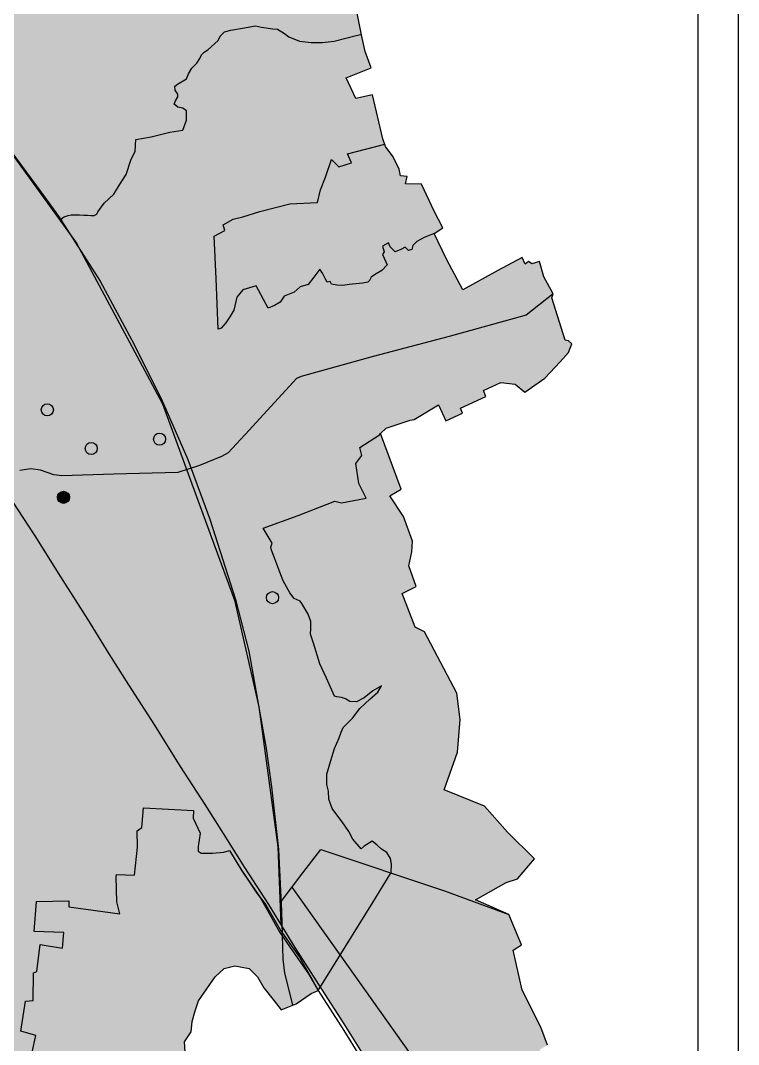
# Model space of a CAD drawing. Header units: inches. Extents: x 47592 to 68592, y 4743 to 34443.
# Drawn here: x 59724 to 68592, y 11824 to 24479 of the extents above; entities that cross this region are included whole.
import ezdxf

# ---------------------------------------------------------------- set-up
doc = ezdxf.new("R2010")
doc.units = ezdxf.units.IN
doc.header["$MEASUREMENT"] = 0
for name, color, linetype in [('DP 1 reda', 20, 'Continuous'), ('DP 2 reda', 50, 'Continuous'), ('granica gupa', 7, 'Continuous'), ('I', 10, 'Continuous'), ('industrija', 8, 'Continuous'), ('okvir', 7, 'Continuous')]:
    doc.layers.add(name, color=color, linetype=linetype)
doc.layers.add('poljoprivredno zemljiste', color=7, linetype='Continuous', true_color=0x53ff1a)
doc.layers.add('pruga', color=7, linetype='TRACKS', lineweight=25)
doc.layers.add('ugrozena', color=7, linetype='TRACKS', lineweight=25, true_color=0xff8c1a)
doc.linetypes.add('TRACKS', pattern='A,0.15,[130,ltypeshp.shx,S=0.25,R=0,X=0,Y=0],0.15', length=0.3)

msp = doc.modelspace()

# ---------------------------------------------------------------- hatches: boundary and pattern name
at = {"layer": 'I'}
h = msp.add_hatch(color=256, dxfattribs=at)
h.dxf.hatch_style = 1
h.paths.add_polyline_path([(53091, 16407, 1), (52941, 16407, 1)])
h.paths.add_polyline_path([(55146, 17529, 1), (54996, 17529, 1)])
h.paths.add_polyline_path([(56169, 17250, 1), (56019, 17250, 1)])
h.paths.add_polyline_path([(57829, 17433, 1), (57679, 17433, 1)])
h.paths.add_polyline_path([(58305, 15331, 1), (58156, 15331, 1)])
h.paths.add_polyline_path([(59718, 16504, 1), (59568, 16504, 1)])
h.paths.add_polyline_path([(59425, 16769, 1), (59276, 16769, 1)])
h.paths.add_polyline_path([(59326, 17367, 1), (59176, 17367, 1)])
h.paths.add_polyline_path([(58895, 17955, 1), (58746, 17955, 1)])
h.paths.add_polyline_path([(62911, 17346, 1), (62762, 17346, 1)])
h.paths.add_polyline_path([(61517, 19304, 1), (61367, 19304, 1)])
h.paths.add_polyline_path([(60673, 19190, 1), (60523, 19190, 1)])
h.paths.add_polyline_path([(60130, 19668, 1), (59981, 19668, 1)])
h.paths.add_polyline_path([(55274, 20647, 1), (55125, 20647, 1)])
h.paths.add_polyline_path([(57815, 23000, 1), (57665, 23000, 1)])
h = msp.add_hatch(color=256, dxfattribs=at)
h.dxf.hatch_style = 1
h.paths.add_polyline_path([(60331, 18586, 1), (60181, 18586, 1)])
at = {"layer": 'industrija'}
h = msp.add_hatch(color=256, dxfattribs=at)
h.dxf.hatch_style = 1
h.paths.add_polyline_path([(62051, 18329), (61821, 18959), (61658, 18907), (60866, 18885), (60227, 18866), (60126, 18876), (59963, 18935), (59842, 18953), (59705, 18933), (59566, 18869), (59458, 18792), (59535, 18673), (59890, 18126), (60210, 17617), (60541, 17096), (60805, 16667), (61050, 16281), (61370, 15783), (61686, 15273), (61989, 14806), (62219, 14446), (62481, 14025), (62776, 13568), (62944, 13296), (62939, 13484), (62900, 14248), (62816, 15023), (62750, 15497), (62534, 16697), (62370, 17336)])
h.paths.add_polyline_path([(60698, 21269), (60182, 22074), (59965, 22376), (59418, 23112), (58834, 23826), (58272, 24537), (57763, 25274), (57720, 25208), (57663, 25094), (57581, 24974), (57546, 24833), (57543, 24695), (57522, 24571), (57456, 24318), (57399, 24184), (57368, 24119), (57326, 23980), (57268, 23846), (57205, 23759), (57147, 23693), (57035, 23639), (56973, 23622), (56906, 23618), (57098, 22916), (57423, 22048), (57699, 21565), (58115, 20908), (58587, 20183), (58884, 19720), (59297, 19043), (59458, 18792), (59566, 18869), (59705, 18933), (59842, 18953), (59963, 18935), (60126, 18876), (60227, 18866), (60866, 18885), (61658, 18907), (61821, 18959), (61781, 19067), (61454, 19820), (61092, 20543)])
h.paths.add_polyline_path([(57319, 26033), (56957, 26793), (56859, 26990), (56850, 26985), (56769, 26924), (56613, 26823), (56428, 26765), (56231, 26700), (56066, 26696), (56223, 26118), (56700, 24368), (56872, 23741), (56918, 23750), (56973, 23814), (57104, 23885), (57150, 24007), (57175, 24077), (57204, 24156), (57270, 24382), (57326, 24530), (57344, 24620), (57345, 24709), (57372, 24876), (57404, 25026), (57470, 25141), (57530, 25242), (57566, 25305), (57666, 25440)])
at = {"layer": 'poljoprivredno zemljiste'}
h = msp.add_hatch(color=256, dxfattribs=at)
h.dxf.hatch_style = 1
h.paths.add_polyline_path([(63994, 24977), (63852, 24954), (63854, 25125), (63941, 25158), (63916, 25501), (63714, 25520), (63776, 25606), (63451, 25689), (63294, 25668), (62927, 25819), (62957, 26005), (62930, 26149), (62930, 26298), (62942, 26477), (62930, 26621), (62950, 26706), (62961, 26813), (62806, 26832), (62656, 26832), (62613, 26832), (62621, 26694), (62378, 26724), (62209, 26735), (62133, 26706), (62096, 26741), (62024, 26724), (61987, 26685), (61982, 26646), (62003, 26555), (61984, 26506), (61879, 26421), (61682, 26335), (61553, 26314), (61474, 26365), (61447, 26427), (61443, 26493), (61165, 26339), (61073, 26417), (60978, 26400), (60900, 26407), (60854, 26477), (60799, 26520), (60726, 26504), (60665, 26456), (60604, 26465), (60474, 26380), (60424, 26403), (60241, 26271), (60136, 26184), (60093, 26128), (60037, 26102), (59981, 26166), (59846, 26333), (59903, 26417), (59644, 26611), (59427, 26376), (59370, 26530), (59272, 26732), (59224, 26881), (59220, 27004), (59263, 27206), (59172, 27188), (58997, 27174), (58923, 27231), (58865, 27259), (58809, 27239), (58786, 27197), (58769, 27149), (58796, 27052), (58821, 26975), (58827, 26891), (58814, 26824), (58782, 26770), (58709, 26693), (58635, 26622), (58585, 26593), (58531, 26572), (58492, 26521), (58495, 26482), (58496, 26418), (58475, 26329), (58451, 26257), (58385, 26179), (58319, 26153), (58230, 26122), (58186, 26077), (58136, 25984), (58109, 25925), (58098, 25807), (58068, 25708), (58051, 25622), (57982, 25518), (57938, 25483), (57857, 25400), (57822, 25328), (57779, 25271), (58542, 24170), (59620, 22827), (60249, 21960), (60230, 22032), (60265, 22051), (60311, 22069), (60348, 22077), (60385, 22077), (60454, 22077), (60508, 22073), (60552, 22073), (60593, 22070), (60634, 22070), (60660, 22079), (60671, 22093), (60681, 22115), (60757, 22222), (60875, 22333), (60947, 22446), (61029, 22577), (61088, 22754), (61141, 22864), (61148, 23006), (61339, 23041), (61570, 23098), (61729, 23123), (61776, 23248), (61776, 23362), (61730, 23393), (61669, 23408), (61623, 23443), (61638, 23486), (61666, 23535), (61669, 23567), (61634, 23617), (61630, 23666), (61662, 23691), (61776, 23758), (61797, 23819), (61840, 23889), (61903, 23950), (61939, 24010), (61960, 24056), (61992, 24088), (62038, 24116), (62166, 24230), (62191, 24283), (62244, 24339), (62322, 24357), (62464, 24385), (62627, 24414), (62701, 24396), (62839, 24375), (62900, 24371), (62985, 24318), (63038, 24276), (63169, 24222), (63315, 24208), (63449, 24205), (63598, 24222), (63868, 24293), (63936, 24307), (63838, 24798), (64023, 24810)])
h = msp.add_hatch(color=256, dxfattribs=at)
h.dxf.hatch_style = 1
h.paths.add_polyline_path([(64832, 22124), (64676, 22454), (64478, 22461), (64498, 22549), (64418, 22560), (64400, 22640), (64327, 22792), (64233, 22922), (64222, 22952), (63764, 22831), (63811, 22720), (63657, 22672), (63564, 22762), (63489, 22542), (63429, 22384), (63393, 22229), (63051, 22214), (62678, 22119), (62471, 22053), (62350, 22022), (62226, 21954), (62248, 21882), (62117, 21813), (62141, 21289), (62166, 20663), (62203, 20678), (62259, 20741), (62310, 20818), (62359, 20897), (62396, 21058), (62468, 21151), (62633, 21201), (62782, 20923), (62863, 20957), (62930, 20999), (62981, 21070), (63105, 21121), (63178, 21187), (63275, 21216), (63346, 21306), (63419, 21404), (63453, 21356), (63489, 21282), (63510, 21246), (63549, 21252), (63566, 21219), (63632, 21206), (63704, 21204), (63782, 21215), (63824, 21219), (63868, 21224), (63952, 21231), (64012, 21246), (64033, 21267), (64056, 21308), (64098, 21336), (64185, 21390), (64252, 21460), (64194, 21586), (64214, 21621), (64196, 21688), (64268, 21729), (64288, 21682), (64352, 21621), (64420, 21648), (64476, 21676), (64516, 21636), (64557, 21648), (64570, 21697), (64620, 21748), (64710, 21795), (64834, 21845), (64941, 21915)])
h = msp.add_hatch(color=256, dxfattribs=at)
h.dxf.hatch_style = 1
h.paths.add_polyline_path([(65122, 15435), (65155, 15842), (65114, 16164), (64715, 16925), (64597, 16982), (64439, 17398), (64610, 17483), (64519, 17740), (64558, 17914), (64566, 18046), (64453, 18351), (64286, 18605), (64424, 18687), (64171, 19373), (64158, 19358), (63913, 19200), (63938, 19102), (63866, 19003), (63901, 18758), (63995, 18575), (63687, 18517), (63606, 18537), (63152, 18361), (62720, 18206), (62831, 18018), (62816, 17971), (62822, 17934), (62864, 17827), (62926, 17661), (62967, 17555), (63049, 17407), (63104, 17337), (63179, 17302), (63200, 17275), (63278, 17142), (63311, 17052), (63311, 16965), (63305, 16893), (63343, 16785), (63421, 16530), (63505, 16353), (63602, 16129), (63630, 16122), (63689, 16111), (63738, 16096), (63791, 16062), (63872, 16060), (63970, 16110), (64075, 16194), (64183, 16255), (64137, 16178), (64037, 16093), (63913, 15978), (63824, 15855), (63708, 15743), (63684, 15684), (63660, 15612), (63601, 15482), (63556, 15335), (63508, 15165), (63508, 15039), (63528, 14953), (63531, 14856), (63573, 14740), (63629, 14662), (63696, 14574), (63781, 14455), (63827, 14360), (63933, 14243), (63969, 14274), (64068, 14337), (64124, 14291), (64182, 14240), (64247, 14196), (64292, 14124), (64307, 14052), (64302, 13944), (64960, 13724), (65343, 13612), (65724, 13826), (65864, 13872), (66072, 14119), (65738, 14450), (65456, 14768), (64958, 14971)])
h.paths.add_polyline_path([(65808, 12989), (65913, 13057), (65756, 13432), (65343, 13612), (64960, 13724), (64300, 13945), (64076, 13581), (63672, 12930), (65732, 10034), (65746, 10046), (66214, 10150), (66446, 10215), (66677, 10279), (66605, 10436), (66452, 10430), (66364, 10541), (66213, 10842), (66131, 11023), (66117, 11069), (66341, 11162), (66283, 11430), (66199, 11457), (66139, 11764), (66234, 11816), (66152, 12039), (65919, 12495)])
h.paths.add_polyline_path([(63672, 12930), (63427, 12535), (63443, 12509), (63718, 12078), (63984, 11653), (64380, 11137), (64724, 10619), (65110, 10094), (65331, 9768), (65499, 9828), (65732, 10034)])
h = msp.add_hatch(color=256, dxfattribs=at)
h.dxf.hatch_style = 1
h.paths.add_polyline_path([(62101, 11655), (61919, 11698), (61757, 11728), (61751, 11856), (61830, 11980), (61843, 12108), (61882, 12241), (61923, 12365), (62024, 12511), (62127, 12659), (62240, 12763), (62372, 12796), (62549, 12762), (62650, 12662), (62731, 12525), (62856, 12363), (62943, 12253), (63088, 12310), (63080, 12330), (62984, 12705), (62964, 12878), (62957, 13165), (62928, 13207), (62769, 13488), (62683, 13639), (62642, 13693), (62536, 13837), (62452, 13978), (62452, 13977), (62306, 14222), (62234, 14200), (62097, 14188), (61956, 14189), (61917, 14215), (61918, 14272), (61945, 14434), (61855, 14622), (61859, 14715), (61245, 14747), (61222, 14506), (61166, 14464), (61171, 14261), (61132, 13915), (60909, 13923), (60904, 13898), (60912, 13586), (60949, 13437), (60322, 13524), (60322, 13599), (59923, 13593), (59891, 13221), (60258, 13209), (60244, 13015), (59966, 13062), (59927, 12726), (59885, 12709), (59881, 12370), (59784, 12360), (59730, 11987), (59915, 11936), (59868, 11728), (59835, 11482), (59787, 11441), (59794, 11270), (59664, 11246), (59692, 11154), (59306, 11129), (59778, 9332), (59833, 9139), (59847, 9135), (59838, 9199), (60385, 8944), (60573, 8956), (60738, 8998), (60814, 9014), (61006, 8955), (61055, 9110), (60955, 9216), (61207, 9553), (61544, 9462), (61627, 9477), (61721, 9477), (61824, 9420), (61903, 9344), (62177, 9183), (62225, 9253), (62374, 9244), (62231, 9365), (62116, 9480), (62025, 9638), (62009, 9760), (61928, 9904), (61803, 10059), (61681, 10220), (61706, 10338), (61836, 10360), (61918, 10335), (62028, 10478), (62149, 10530), (62359, 10563), (62405, 10701), (62320, 10989), (62235, 11020), (62268, 11156), (62265, 11220), (62280, 11323), (62314, 11443), (62213, 11579)], flags=17)
h.paths.add_polyline_path([(62320, 10989), (62235, 11020), (62268, 11156), (62265, 11220), (62280, 11323), (62314, 11443), (62213, 11579), (62101, 11655), (61919, 11698), (61757, 11728), (61751, 11856), (61830, 11980), (61843, 12108), (61882, 12241), (61923, 12365), (62024, 12511), (62127, 12659), (62240, 12763), (62372, 12796), (62549, 12762), (62650, 12662), (62731, 12525), (62856, 12363), (62943, 12253), (63130, 12326), (63313, 12455), (63401, 12493), (63310, 12655), (63168, 12903), (62941, 13230), (62753, 13549), (62642, 13693), (62536, 13837), (62457, 13970), (62306, 14222), (62234, 14200), (62097, 14188), (61956, 14189), (61917, 14215), (61918, 14272), (61945, 14434), (61855, 14622), (61859, 14715), (61245, 14747), (61222, 14506), (61166, 14464), (61171, 14261), (61132, 13915), (60909, 13923), (60904, 13898), (60912, 13586), (60949, 13437), (60322, 13524), (60322, 13599), (59923, 13593), (59891, 13221), (60258, 13209), (60244, 13015), (59966, 13062), (59927, 12726), (59885, 12709), (59881, 12370), (59784, 12360), (59730, 11987), (59915, 11936), (59868, 11728), (59835, 11482), (59787, 11441), (59794, 11270), (59664, 11246), (59692, 11154), (59324, 11130), (59250, 11399), (59194, 11386), (59058, 11368), (58904, 11351), (58725, 11332), (58683, 11329), (58647, 11460), (58608, 11565), (58560, 11674), (58528, 11780), (58485, 11940), (58473, 12043), (58407, 12066), (58328, 12066), (58238, 12055), (58212, 12125), (58175, 12118), (58110, 12106), (58066, 12120), (57997, 12139), (57930, 12140), (57875, 12139), (57813, 12123), (57747, 12111), (57723, 12099), (57688, 12087), (57647, 12074), (57560, 12047), (57536, 12021), (57457, 11814), (57418, 11653), (57384, 11449), (57433, 11206), (57488, 11045), (57479, 10825), (57485, 10667), (57564, 10585), (57707, 10582), (57822, 10607), (57956, 10446), (58005, 10273), (58078, 10115), (58093, 10011), (58117, 9810), (57990, 9676), (57904, 9567), (57835, 9418), (57904, 9366), (58340, 9281), (58577, 9235), (58747, 9332), (59139, 9299), (59598, 9205), (59847, 9135), (59838, 9199), (60385, 8944), (60573, 8956), (60738, 8998), (60814, 9014), (61006, 8955), (61055, 9110), (60955, 9216), (61207, 9553), (61544, 9462), (61627, 9477), (61721, 9477), (61824, 9420), (61903, 9344), (62177, 9183), (62225, 9253), (62374, 9244), (62231, 9365), (62116, 9480), (62025, 9638), (62009, 9760), (61928, 9904), (61803, 10059), (61681, 10220), (61706, 10338), (61836, 10360), (61918, 10335), (62028, 10478), (62149, 10530), (62359, 10563), (62405, 10701)])
h = msp.add_hatch(color=256, dxfattribs=at)
h.dxf.hatch_style = 1
h.paths.add_polyline_path([(61882, 12241), (61923, 12365), (62024, 12511), (62127, 12659), (62240, 12763), (62372, 12796), (62549, 12762), (62650, 12662), (62731, 12525), (62856, 12363), (62943, 12253), (63088, 12310), (63080, 12330), (62984, 12705), (62964, 12878), (62957, 13165), (62928, 13207), (62769, 13488), (62683, 13639), (62642, 13693), (62536, 13837), (62452, 13978), (62452, 13977), (62306, 14222), (62234, 14200), (62097, 14188), (61956, 14189), (61917, 14215), (61918, 14272), (61945, 14434), (61855, 14622), (61859, 14715), (61245, 14747), (61222, 14506), (61166, 14464), (61171, 14261), (61132, 13915), (60909, 13923), (60904, 13898), (60912, 13586), (60949, 13437), (60322, 13524), (60322, 13599), (59923, 13593), (59891, 13221), (60258, 13209), (60244, 13015), (59966, 13062), (59927, 12726), (59885, 12709), (59881, 12370), (59784, 12360), (59730, 11987), (59915, 11936), (59868, 11728), (59835, 11482), (59787, 11441), (59794, 11270), (59664, 11246), (59692, 11154), (59306, 11129), (59778, 9332), (59833, 9139), (59847, 9135), (59838, 9199), (60385, 8944), (60573, 8956), (60738, 8998), (60814, 9014), (61006, 8955), (61055, 9110), (60955, 9216), (61207, 9553), (61544, 9462), (61627, 9477), (61721, 9477), (61824, 9420), (61903, 9344), (62177, 9183), (62225, 9253), (62374, 9244), (62231, 9365), (62116, 9480), (62025, 9638), (62009, 9760), (61928, 9904), (61803, 10059), (61681, 10220), (61706, 10338), (61836, 10360), (61918, 10335), (62028, 10478), (62149, 10530), (62359, 10563), (62405, 10701), (62320, 10989), (62235, 11020), (62268, 11156), (62265, 11220), (62280, 11323), (62314, 11443), (62213, 11579), (62101, 11655), (61919, 11698), (61757, 11728), (61751, 11856), (61830, 11980), (61843, 12108)])
at = {"layer": 'ugrozena'}
h = msp.add_hatch(color=256, dxfattribs=at)
h.dxf.hatch_style = 1
h.paths.add_polyline_path([(66199, 20058), (66387, 20262), (66494, 20375), (66533, 20481), (66490, 20518), (66451, 20526), (66288, 21053), (66304, 21102), (66187, 21311), (66135, 21499), (66038, 21470), (65997, 21499), (65956, 21468), (65921, 21550), (65618, 21390), (65188, 21150), (64986, 21528), (64834, 21845), (64710, 21795), (64620, 21748), (64570, 21697), (64557, 21648), (64516, 21636), (64476, 21676), (64420, 21648), (64352, 21621), (64288, 21682), (64268, 21729), (64196, 21688), (64214, 21621), (64194, 21586), (64252, 21460), (64185, 21390), (64098, 21336), (64056, 21308), (64033, 21267), (64012, 21246), (63952, 21231), (63868, 21224), (63824, 21219), (63782, 21215), (63704, 21204), (63632, 21206), (63566, 21219), (63549, 21252), (63510, 21246), (63489, 21282), (63453, 21356), (63419, 21404), (63346, 21306), (63275, 21216), (63178, 21187), (63105, 21121), (62981, 21070), (62930, 20999), (62863, 20957), (62782, 20923), (62633, 21201), (62468, 21151), (62396, 21058), (62359, 20897), (62310, 20818), (62259, 20741), (62203, 20678), (62166, 20663), (62141, 21289), (62117, 21813), (62248, 21882), (62226, 21954), (62350, 22022), (62471, 22053), (62678, 22119), (63051, 22214), (63393, 22229), (63429, 22384), (63489, 22542), (63564, 22762), (63657, 22672), (63811, 22720), (63764, 22831), (64222, 22952), (64198, 23016), (64070, 23561), (63867, 23514), (63747, 23768), (64054, 23894), (63980, 24096), (63941, 24280), (63936, 24307), (63868, 24293), (63598, 24222), (63449, 24205), (63315, 24208), (63169, 24222), (63038, 24276), (62985, 24318), (62900, 24371), (62839, 24375), (62701, 24396), (62627, 24414), (62464, 24385), (62322, 24357), (62244, 24339), (62191, 24283), (62166, 24230), (62038, 24116), (61992, 24088), (61960, 24056), (61939, 24010), (61903, 23950), (61840, 23889), (61797, 23819), (61776, 23758), (61662, 23691), (61630, 23666), (61634, 23617), (61669, 23567), (61666, 23535), (61638, 23486), (61623, 23443), (61669, 23408), (61730, 23393), (61776, 23362), (61776, 23248), (61729, 23123), (61570, 23098), (61339, 23041), (61148, 23006), (61141, 22864), (61088, 22754), (61029, 22577), (60947, 22446), (60875, 22333), (60757, 22222), (60681, 22115), (60665, 22081), (60634, 22070), (60593, 22070), (60552, 22073), (60508, 22073), (60454, 22077), (60385, 22077), (60348, 22077), (60311, 22069), (60265, 22051), (60230, 22032), (60249, 21960), (60417, 21728), (61476, 19743), (62369, 17315), (62667, 15998), (62901, 14265), (62940, 13304), (63113, 13024), (63427, 12535), (64076, 13581), (64303, 13948), (64307, 14052), (64292, 14124), (64247, 14196), (64182, 14240), (64124, 14291), (64068, 14337), (63969, 14274), (63933, 14243), (63827, 14360), (63781, 14455), (63696, 14574), (63629, 14662), (63573, 14740), (63531, 14856), (63528, 14953), (63508, 15039), (63508, 15165), (63556, 15335), (63601, 15482), (63660, 15612), (63684, 15684), (63708, 15743), (63824, 15855), (63913, 15978), (64037, 16093), (64137, 16178), (64183, 16255), (64075, 16194), (63970, 16110), (63872, 16060), (63791, 16062), (63738, 16096), (63689, 16111), (63630, 16122), (63602, 16129), (63505, 16353), (63421, 16530), (63343, 16785), (63305, 16893), (63311, 16965), (63311, 17052), (63278, 17142), (63200, 17275), (63179, 17302), (63104, 17337), (63049, 17407), (62967, 17555), (62926, 17661), (62864, 17827), (62822, 17934), (62816, 17971), (62831, 18018), (62720, 18206), (63152, 18361), (63606, 18537), (63687, 18517), (63995, 18575), (63901, 18758), (63866, 19003), (63938, 19102), (63913, 19200), (64158, 19358), (64171, 19373), (64239, 19439), (64538, 19540), (64587, 19546), (64888, 19727), (64979, 19531), (65183, 19626), (65158, 19686), (65471, 19832), (65444, 19907), (65658, 20004), (65833, 19984), (65954, 19887)])
h = msp.add_hatch(color=256, dxfattribs=at)
h.dxf.hatch_style = 1
h.paths.add_polyline_path([(57968, 15780), (57981, 15647), (57964, 15551), (57965, 15458), (57947, 15395), (57937, 15351), (57947, 15299), (57978, 15173), (57982, 15102), (58000, 15038), (58013, 14995), (58017, 14958), (58019, 14764), (58013, 14606), (58014, 14511), (58014, 14453), (58044, 14306), (58050, 14226), (58064, 14170), (58079, 14141), (58092, 14123), (58093, 14060), (58093, 14036), (58088, 13991), (58076, 13963), (58074, 13939), (58058, 13911), (58038, 13888), (58022, 13874), (57972, 13837), (57955, 13799), (57920, 13753), (57898, 13716), (57882, 13685), (57861, 13649), (57844, 13601), (57848, 13570), (57862, 13536), (57884, 13464), (57895, 13437), (57936, 13406), (57962, 13381), (57986, 13358), (58003, 13340), (58054, 13312), (58089, 13306), (58128, 13283), (58147, 13273), (58188, 13257), (58231, 13232), (58245, 13215), (58275, 13141), (58271, 13034), (58266, 13005), (58258, 12954), (58252, 12911), (58244, 12867), (58244, 12840), (58238, 12799), (58235, 12752), (58212, 12588), (58199, 12516), (58193, 12461), (58189, 12423), (58196, 12391), (58214, 12328), (58221, 12305), (58231, 12277), (58234, 12242), (58233, 12215), (58233, 12194), (58234, 12167), (58227, 12143), (58214, 12125), (58213, 12121), (58238, 12055), (58328, 12066), (58407, 12066), (58473, 12043), (58485, 11940), (58528, 11780), (58560, 11674), (58608, 11565), (58647, 11460), (58683, 11329), (58725, 11332), (58904, 11351), (59058, 11368), (59194, 11386), (59250, 11399), (59324, 11130), (59692, 11154), (59664, 11246), (59794, 11270), (59787, 11441), (59835, 11482), (59868, 11728), (59915, 11936), (59730, 11987), (59784, 12360), (59881, 12370), (59885, 12709), (59927, 12726), (59966, 13062), (60244, 13015), (60258, 13209), (59891, 13221), (59923, 13593), (60322, 13599), (60322, 13524), (60949, 13437), (60912, 13586), (60904, 13898), (60909, 13923), (61132, 13915), (61171, 14261), (61166, 14464), (61222, 14506), (61245, 14747), (61859, 14715), (61855, 14622), (61945, 14434), (61918, 14272), (61917, 14215), (61956, 14189), (62097, 14188), (62234, 14200), (62306, 14222), (62452, 13977), (62683, 13639), (62753, 13549), (62941, 13230), (63168, 12903), (63310, 12655), (63401, 12493), (63427, 12535), (63113, 13024), (62786, 13554), (62490, 14011), (62229, 14432), (61999, 14792), (61695, 15259), (61380, 15769), (61060, 16267), (60815, 16653), (60551, 17082), (60220, 17603), (59900, 18112), (59544, 18659), (59306, 19029), (58894, 19706), (58597, 20169), (58124, 20894), (57708, 21551), (57432, 22034), (57108, 22902), (56915, 23604), (56862, 23600), (56725, 23545), (56523, 23486), (56315, 23417), (56156, 23332), (56019, 23240), (55937, 23165), (55863, 23137), (55835, 23083), (55781, 23007), (55698, 22901), (55625, 22827), (55595, 22758), (55555, 22684), (55520, 22603), (55484, 22514), (55475, 22424), (55520, 22320), (55562, 22265), (55588, 22160), (55582, 22042), (55586, 21911), (55606, 21838), (55665, 21748), (55747, 21699), (55824, 21666), (55920, 21641), (56007, 21601), (56090, 21527), (56124, 21490), (56162, 21404), (56216, 21306), (56193, 21214), (56169, 21138), (56174, 21036), (56223, 20917), (56268, 20828), (56305, 20775), (56329, 20711), (56355, 20611), (56388, 20511), (56407, 20413), (56448, 20357), (56429, 20251), (56402, 20124), (56391, 20032), (56403, 19902), (56432, 19782), (56491, 19686), (56561, 19587), (56671, 19471), (56899, 19200), (56982, 19072), (57046, 18927), (57075, 18856), (57079, 18761), (57080, 18752), (57113, 18767), (57384, 18867), (57677, 18964), (57999, 18992), (58303, 18917), (58506, 18764), (58635, 18657), (58660, 18368), (58717, 18128), (58810, 17896), (58392, 17800), (58017, 17689), (57670, 17611), (57327, 17532), (57318, 17529), (57326, 17501), (57357, 17411), (57382, 17345), (57382, 17257), (57360, 17188), (57336, 17065), (57305, 16969), (57330, 16920), (57358, 16893), (57453, 16851), (57523, 16831), (57615, 16758), (57660, 16707), (57761, 16517), (57791, 16410), (57831, 16261), (57878, 16067), (57922, 15972)])

# ---------------------------------------------------------------- linework, layer by layer
at = {"layer": 'DP 1 reda'}
for points in [[(58281, 24523), (58844, 23812), (59428, 23098), (59974, 22362), (60192, 22060), (60708, 21256), (61101, 20529), (61463, 19806), (61791, 19053), (62061, 18315), (62379, 17322), (62544, 16683), (62760, 15483), (62826, 15009), (62909, 14234), (62949, 13470), (62964, 12878), (62984, 12705), (63080, 12330), (63088, 12310)], [(62943, 13590), (63213, 13944), (63435, 14235), (64960, 13724), (65756, 13432)]]:
    msp.add_lwpolyline(points, dxfattribs=at)
at = {"layer": 'DP 2 reda'}
for points in [[(66304, 21102), (65971, 20837), (65019, 20573), (64081, 20325), (63192, 20080), (63133, 20056), (62549, 19415), (62288, 19134), (62207, 19089), (61933, 18978), (61668, 18893), (60876, 18871), (60236, 18852), (60136, 18862), (59972, 18921), (59852, 18939), (59714, 18919)], [(65732, 10034), (63078, 13767)]]:
    msp.add_lwpolyline(points, dxfattribs=at)
at = {"layer": 'granica gupa'}
for points in [[(66234, 11816), (66152, 12039), (65919, 12495), (65808, 12989), (65913, 13057), (65756, 13432), (65343, 13612), (65724, 13826), (65864, 13872), (66072, 14119), (65738, 14450), (65456, 14768), (64958, 14971), (65122, 15435), (65155, 15842), (65114, 16164), (64715, 16925), (64597, 16982), (64439, 17398), (64610, 17483), (64519, 17740), (64558, 17914), (64566, 18046), (64453, 18351), (64286, 18605), (64424, 18687), (64171, 19373), (64239, 19439), (64538, 19540), (64587, 19546), (64888, 19727), (64979, 19531), (65183, 19626), (65158, 19686), (65471, 19832), (65444, 19907), (65658, 20004), (65833, 19984), (65954, 19887), (66199, 20058), (66387, 20262), (66494, 20375), (66533, 20481), (66490, 20518), (66451, 20526), (66288, 21053), (66304, 21102), (66187, 21311), (66135, 21499), (66038, 21470), (65997, 21499), (65956, 21468), (65921, 21550), (65618, 21390), (65188, 21150), (64986, 21528), (64834, 21845), (64941, 21915), (64832, 22124), (64676, 22454), (64478, 22461), (64498, 22549), (64418, 22560), (64400, 22640), (64327, 22792), (64233, 22922), (64198, 23016), (64070, 23561), (63867, 23514), (63747, 23768), (64054, 23894), (63980, 24096), (63941, 24280), (63838, 24798)], [(61757, 11728), (61751, 11856), (61830, 11980), (61843, 12108), (61882, 12241), (61923, 12365), (62024, 12511), (62127, 12659), (62240, 12763), (62372, 12796), (62549, 12762), (62650, 12662), (62731, 12525), (62856, 12363), (62943, 12253), (63130, 12326), (63313, 12455), (63401, 12493), (63716, 11998), (63910, 11683)]]:
    msp.add_lwpolyline(points, dxfattribs=at)
at = {"layer": 'I'}
for centre in [(60055, 19668), (61442, 19304), (60598, 19190), (60256, 18586), (62836, 17346)]:
    msp.add_circle(centre, 74.9, dxfattribs=at)
at = {"layer": 'industrija'}
msp.add_lwpolyline([(57770, 25285), (58542, 24170), (59620, 22827), (60417, 21728), (61476, 19743), (62369, 17315), (62667, 15998), (62901, 14265), (62940, 13303)], dxfattribs=at)
at = {"layer": 'okvir'}
for points in [[(47592, 4743), (68592, 4743), (68592, 34443), (47592, 34443)], [(48460, 5243), (68092, 5243), (68092, 33943), (48460, 33943)]]:
    msp.add_lwpolyline(points, close=True, dxfattribs=at)
at = {"layer": 'poljoprivredno zemljiste'}
for points in [[(60249, 21960), (60230, 22032), (60265, 22051), (60311, 22069), (60348, 22077), (60385, 22077), (60454, 22077), (60508, 22073), (60552, 22073), (60593, 22070), (60634, 22070), (60660, 22079), (60671, 22093), (60681, 22115), (60757, 22222), (60875, 22333), (60947, 22446), (61029, 22577), (61088, 22754), (61141, 22864), (61148, 23006), (61339, 23041), (61570, 23098), (61729, 23123), (61776, 23248), (61776, 23362), (61730, 23393), (61669, 23408), (61623, 23443), (61638, 23486), (61666, 23535), (61669, 23567), (61634, 23617), (61630, 23666), (61662, 23691), (61776, 23758), (61797, 23819), (61840, 23889), (61903, 23950), (61939, 24010), (61960, 24056), (61992, 24088), (62038, 24116), (62166, 24230), (62191, 24283), (62244, 24339), (62322, 24357), (62464, 24385), (62627, 24414), (62701, 24396), (62839, 24375), (62900, 24371), (62985, 24318), (63038, 24276), (63169, 24222), (63315, 24208), (63449, 24205), (63598, 24222), (63868, 24293), (63929, 24306)], [(64834, 21845), (64834, 21845), (64710, 21795), (64620, 21748), (64570, 21697), (64557, 21648), (64516, 21636), (64476, 21676), (64420, 21648), (64352, 21621), (64288, 21682), (64268, 21729), (64196, 21688), (64214, 21621), (64194, 21586), (64252, 21460), (64185, 21390), (64098, 21336), (64056, 21308), (64033, 21267), (64012, 21246), (63952, 21231), (63868, 21224), (63824, 21219), (63782, 21215), (63704, 21204), (63632, 21206), (63566, 21219), (63549, 21252), (63510, 21246), (63489, 21282), (63453, 21356), (63419, 21404), (63346, 21306), (63275, 21216), (63178, 21187), (63105, 21121), (62981, 21070), (62930, 20999), (62863, 20957), (62782, 20923), (62633, 21201), (62468, 21151), (62396, 21058), (62359, 20897), (62310, 20818), (62259, 20741), (62203, 20678), (62166, 20663), (62141, 21289), (62117, 21813), (62248, 21882), (62226, 21954), (62350, 22022), (62471, 22053), (62678, 22119), (63051, 22214), (63393, 22229), (63429, 22384), (63489, 22542), (63564, 22762), (63657, 22672), (63811, 22720), (63764, 22831), (64222, 22952)], [(63401, 12493), (63401, 12493), (64076, 13581), (64303, 13948), (64307, 14052), (64292, 14124), (64247, 14196), (64182, 14240), (64124, 14291), (64068, 14337), (63969, 14274), (63933, 14243), (63827, 14360), (63781, 14455), (63696, 14574), (63629, 14662), (63573, 14740), (63531, 14856), (63528, 14953), (63508, 15039), (63508, 15165), (63556, 15335), (63601, 15482), (63660, 15612), (63684, 15684), (63708, 15743), (63824, 15855), (63913, 15978), (64037, 16093), (64137, 16178), (64183, 16255), (64075, 16194), (63970, 16110), (63872, 16060), (63791, 16062), (63738, 16096), (63689, 16111), (63630, 16122), (63602, 16129), (63505, 16353), (63421, 16530), (63343, 16785), (63305, 16893), (63311, 16965), (63311, 17052), (63278, 17142), (63200, 17275), (63179, 17302), (63104, 17337), (63049, 17407), (62967, 17555), (62926, 17661), (62864, 17827), (62822, 17934), (62816, 17971), (62831, 18018), (62720, 18206), (63152, 18361), (63606, 18537), (63687, 18517), (63995, 18575), (63901, 18758), (63866, 19003), (63938, 19102), (63913, 19200), (64158, 19358), (64171, 19373)], [(59868, 11728), (59915, 11936), (59730, 11987), (59784, 12360), (59881, 12370), (59885, 12709), (59927, 12726), (59966, 13062), (60244, 13015), (60258, 13209), (59891, 13221), (59923, 13593), (60322, 13599), (60322, 13524), (60949, 13437), (60912, 13586), (60904, 13898), (60909, 13923), (61132, 13915), (61171, 14261), (61166, 14464), (61222, 14506), (61245, 14747), (61859, 14715), (61855, 14622), (61945, 14434), (61918, 14272), (61917, 14215), (61956, 14189), (62097, 14188), (62234, 14200), (62306, 14222), (62457, 13970), (62544, 13843), (62642, 13693), (62753, 13549), (62941, 13230), (63168, 12903), (63310, 12655), (63401, 12493)], [(62306, 14222), (62452, 13977), (62683, 13639), (62769, 13488), (62928, 13207), (63047, 13034), (63279, 12698), (63401, 12493)]]:
    msp.add_lwpolyline(points, dxfattribs=at)
at = {"layer": 'pruga', "ltscale": 2}
msp.add_lwpolyline([(59544, 18659), (59900, 18112), (60220, 17603), (60551, 17082), (60815, 16653), (61060, 16267), (61380, 15769), (61695, 15259), (61999, 14792), (62229, 14432), (62490, 14011), (62786, 13554), (63113, 13024), (63443, 12509), (63718, 12078), (63984, 11653)], dxfattribs=at)

doc.saveas('drawing.dxf')
